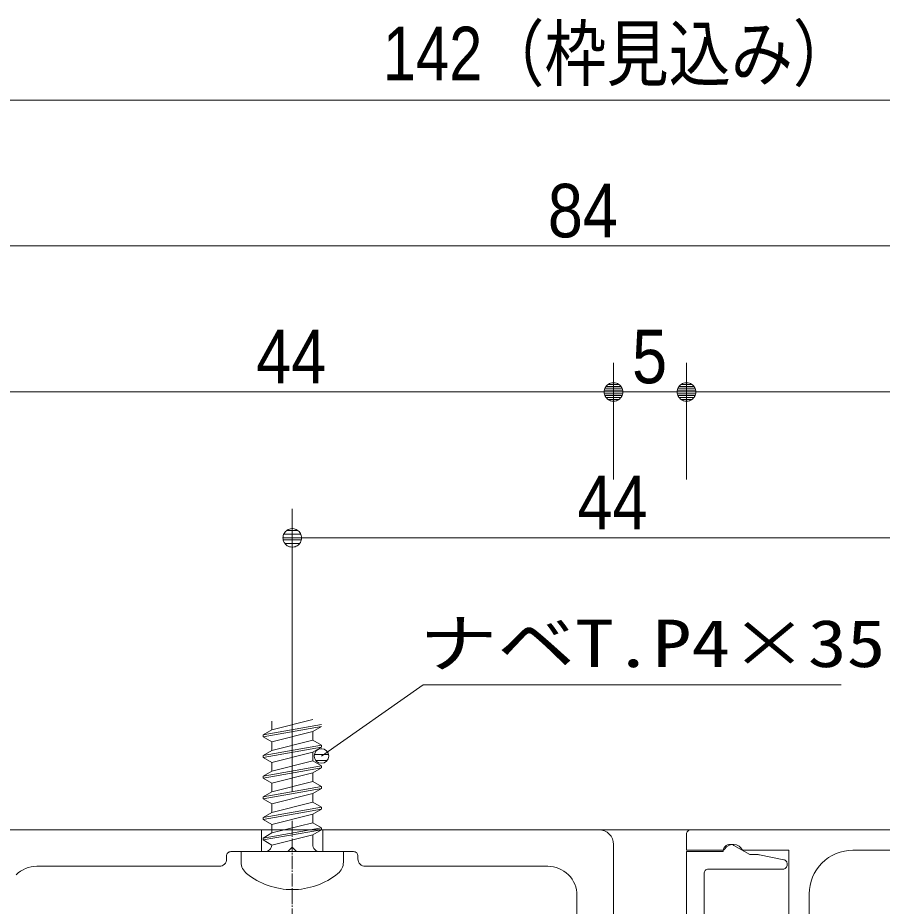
# Model space of a CAD drawing. Units: millimetres, scale not verified, with parts at other scales. Extents: x -6062 to 6062, y -3045 to 3045.
# Drawn here: x 273 to 865, y 1088 to 1697 of the extents above; entities that cross this region are included whole.
import ezdxf
from ezdxf.enums import TextEntityAlignment as Align

# ---------------------------------------------------------------- set-up
doc = ezdxf.new("R2010")
doc.units = ezdxf.units.MM
doc.header["$LTSCALE"] = 20
doc.linetypes.add('CHAIN2', pattern=[12, 9, -1, 1, -1])
for name, color, linetype, lineweight in [('0-0_3一般', 7, 'Continuous', 9), ('0-1_2寸法-3', 7, 'Continuous', 9), ('0-2_2寸法-1', 7, 'Continuous', 9), ('0-3_0', 7, 'Continuous', 9)]:
    doc.layers.add(name, color=color, linetype=linetype, lineweight=lineweight)
doc.styles.add('ＭＳ ゴシック', font='')
doc.styles.add('ＭＳ Ｐゴシック', font='')
doc.styles.get('ＭＳ ゴシック').set_extended_font_data('MS Gothic')
doc.styles.get('ＭＳ Ｐゴシック').set_extended_font_data('MS PGothic')

# ---------------------------------------------------------------- blocks, each defined once
blk = doc.blocks.new('グループ-29')
at = {"layer": '0-0_3一般', "linetype": 'CHAIN2'}
blk.add_line((53763.7, 22412.8), (53763.7, 10363.4), dxfattribs=at)
at = {"layer": '0-0_3一般'}
for p, q in [((56983.7, 21204.9), (57063.7, 21204.9)), ((56923.7, 19224.9), (56923.7, 21144.9)), ((57163.7, 10664.9), (57163.7, 21104.9)), ((53823.7, 20804.9), (53763.7, 20744.9)), ((53823.7, 20804.9), (55983.7, 20804.9)), ((56043.7, 19765.8), (56043.7, 20744.9)), ((52643.7, 20564.9), (55803.7, 20564.9)), ((55803.7, 19762.2), (55803.7, 20564.9)), ((52043.7, 19264.9), (52043.7, 20204.9)), ((52283.7, 19844.9), (52283.7, 20204.9)), ((52283.7, 19844.9), (52543.7, 19644.9)), ((52543.7, 18764.9), (52543.7, 19644.9)), ((52043.7, 19264.9), (52103.7, 19204.9)), ((52043.7, 19144.9), (52103.7, 19204.9)), ((52043.7, 15004.9), (52043.7, 19144.9)), ((56923.7, 19224.9), (56592.8, 19224.9)), ((56923.7, 18984.9), (56592.8, 18984.9)), ((56923.7, 15004.9), (56923.7, 18984.9)), ((52283.7, 18564.9), (52543.7, 18764.9)), ((52283.7, 15004.9), (52283.7, 18564.9)), ((52043.7, 15004.9), (50423.7, 15004.9)), ((56923.7, 15004.9), (52283.7, 15004.9)), ((50363.7, 14944.9), (50363.7, 10664.9)), ((50603.7, 14764.9), (50603.7, 11264.9)), ((50603.7, 14764.9), (53663.7, 14764.9)), ((56923.7, 11264.9), (56923.7, 14764.9)), ((53863.7, 13204.9), (54753.7, 13204.9)), ((52673.7, 13104.9), (52673.7, 11264.9)), ((54853.7, 13104.9), (54853.7, 11264.9)), ((53013.7, 12964.9), (54513.7, 12964.9)), ((52913.7, 10704.9), (52913.7, 12864.9)), ((54613.7, 12864.9), (54613.7, 10704.9)), ((50663.7, 11204.9), (50866.1, 11204.9)), ((52613.7, 11204.9), (52321.2, 11204.9)), ((54913.7, 11204.9), (55206.1, 11204.9)), ((56863.7, 11204.9), (56661.2, 11204.9)), ((50423.7, 10604.9), (52923.7, 10604.9)), ((52923.7, 10704.9), (52913.7, 10704.9)), ((52963.7, 10644.9), (52963.7, 10664.9)), ((52963.7, 10604.9), (52963.9, 10604.9)), ((54563.7, 10644.9), (54563.7, 10664.9)), ((54603.7, 10704.9), (54613.7, 10704.9)), ((57103.7, 10604.9), (54603.7, 10604.9))]:
    blk.add_line(p, q, dxfattribs=at)
for points in [[(52643.7, 20804.9), (53703.7, 20804.9), (53763.7, 20744.9)], [(52773.7, 13204.9), (53663.7, 13204.9), (53663.7, 14764.9)], [(53863.7, 13204.9), (53863.7, 14764.9), (56923.7, 14764.9)]]:
    blk.add_lwpolyline(points, dxfattribs=at)
for centre, radius, start, end in [((56983.7, 21144.9), 60, 135, 180), ((56983.7, 21144.9), 60, 90, 135), ((57063.7, 21104.9), 100, 45, 90), ((57063.7, 21104.9), 100, 0, 45), ((52643.7, 20204.9), 600, 90, 135), ((55983.7, 20744.9), 60, 45, 90), ((55983.7, 20744.9), 60, 0, 45), ((52643.7, 20204.9), 600, 135, 180), ((52643.7, 20204.9), 360, 135, 180), ((52643.7, 20204.9), 360, 90, 135), ((55933.7, 19104.9), 670, 101.18806, 114.12808), ((55933.7, 19104.9), 670, 45.43403, 80.55045), ((55594.3, 19485.6), 160, 131.71611, 185.85806), ((55933.7, 19104.9), 670, 131.66001, 131.71611), ((55933.7, 19104.9), 670, 131.66001, 131.71611), ((55933.7, 19104.9), 670, 131.60391, 131.66001), ((55933.7, 19104.9), 670, 131.60391, 131.66001), ((55933.7, 19104.9), 670, 129.33601, 131.60391), ((55933.7, 19104.9), 670, 127.06811, 129.33601), ((55933.7, 19104.9), 670, 114.12808, 127.06811), ((55933.7, 19104.9), 670, 10.3176, 45.43403), ((55594.3, 19485.6), 160, 185.85806, 240), ((55594.3, 19485.6), 160, 275.85806, 311.71611), ((55933.7, 19104.9), 350, 65.85806, 131.71611), ((55933.7, 19104.9), 350, 0, 65.85806), ((55594.3, 19485.6), 160, 240, 275.85806), ((55933.7, 19104.9), 350, 294.14194, 0), ((55594.3, 18724.2), 160, 84.14194, 120), ((55594.3, 18724.2), 160, 48.28389, 84.14194), ((55933.7, 19104.9), 670, 288.98314, 349.6824), ((55594.3, 18724.2), 160, 120, 174.14194), ((55933.7, 19104.9), 350, 228.28389, 294.14194), ((55594.3, 18724.2), 160, 174.14194, 228.28389), ((55933.7, 19104.9), 670, 228.28389, 288.98314), ((50423.7, 14944.9), 60, 135, 180), ((50423.7, 14944.9), 60, 90, 135), ((52773.7, 13104.9), 100, 135, 180), ((52773.7, 13104.9), 100, 90, 135), ((54753.7, 13104.9), 100, 45, 90), ((54753.7, 13104.9), 100, 0, 45), ((53013.7, 12864.9), 100, 135, 180), ((53013.7, 12864.9), 100, 90, 135), ((54513.7, 12864.9), 100, 45, 90), ((54513.7, 12864.9), 100, 0, 45), ((51213, 11544.3), 160, 84.14194, 138.28389), ((51213, 11544.3), 160, 30, 84.14194), ((51974.4, 11544.3), 160, 95.85806, 150), ((51974.4, 11544.3), 160, 41.71611, 95.85806), ((55553, 11544.3), 160, 84.14194, 138.28389), ((55553, 11544.3), 160, 30, 84.14194), ((56314.4, 11544.3), 160, 95.85806, 150), ((56314.4, 11544.3), 160, 41.71611, 95.85806), ((51593.7, 11204.9), 670, 138.28389, 156.78466), ((51213, 11544.3), 160, 354.14194, 30), ((51974.4, 11544.3), 160, 150, 185.85806), ((51593.7, 11204.9), 670, 23.21534, 41.71611), ((55933.7, 11204.9), 670, 138.28389, 156.78466), ((55553, 11544.3), 160, 354.14194, 30), ((56314.4, 11544.3), 160, 150, 185.85806), ((55933.7, 11204.9), 670, 23.21534, 41.71611), ((51593.7, 11204.9), 670, 156.78466, 175.28544), ((51213, 11544.3), 160, 318.28389, 354.14194), ((51974.4, 11544.3), 160, 185.85806, 221.71611), ((51593.7, 11204.9), 670, 4.71456, 23.21534), ((55933.7, 11204.9), 670, 156.78466, 175.28544), ((55553, 11544.3), 160, 318.28389, 354.14194), ((56314.4, 11544.3), 160, 185.85806, 221.71611), ((55933.7, 11204.9), 670, 4.71456, 23.21534), ((51593.7, 11204.9), 350, 138.28389, 204.14194), ((51593.7, 11204.9), 350, 335.85806, 41.71611), ((55933.7, 11204.9), 350, 159.14194, 180), ((55933.7, 11204.9), 350, 138.28389, 159.14194), ((55933.7, 11204.9), 350, 346.28708, 41.71611), ((50663.7, 11264.9), 60, 180, 225), ((50663.7, 11264.9), 60, 225, 270), ((50866.1, 11264.9), 60, 270, 312.64272), ((50866.1, 11264.9), 60, 312.64272, 355.28544), ((52321.2, 11264.9), 60, 184.71456, 227.35728), ((52321.2, 11264.9), 60, 227.35728, 270), ((52613.7, 11264.9), 60, 270, 315), ((52613.7, 11264.9), 60, 315, 0), ((54913.7, 11264.9), 60, 180, 225), ((54913.7, 11264.9), 60, 225, 270), ((55206.1, 11264.9), 60, 270, 312.64272), ((55206.1, 11264.9), 60, 312.64272, 355.28544), ((55933.7, 11204.9), 350, 180, 235.42903), ((56661.2, 11264.9), 60, 184.71456, 227.35728), ((56661.2, 11264.9), 60, 227.35728, 270), ((56863.7, 11264.9), 60, 270, 315), ((56863.7, 11264.9), 60, 315, 0), ((55933.7, 11204.9), 350, 290.85806, 346.28708), ((51593.7, 11204.9), 350, 204.14194, 270), ((51593.7, 11204.9), 350, 270, 335.85806), ((55933.7, 11204.9), 350, 235.42903, 290.85806), ((50423.7, 10664.9), 60, 180, 225), ((50423.7, 10664.9), 60, 225, 270), ((52923.7, 10664.9), 40, 45, 90), ((52923.7, 10644.9), 40, 270, 315), ((52923.7, 10664.9), 40, 0, 45), ((52923.7, 10644.9), 40, 315, 0), ((54603.7, 10664.9), 40, 135, 180), ((54603.7, 10644.9), 40, 180, 225), ((54603.7, 10664.9), 40, 90, 135), ((54603.7, 10644.9), 40, 225, 270), ((57103.7, 10664.9), 60, 270, 315), ((57103.7, 10664.9), 60, 315, 0)]:
    blk.add_arc(centre, radius, start, end, dxfattribs=at)
blk = doc.blocks.new('グループ-30')
at = {"layer": '0-0_3一般', "linetype": 'CHAIN2'}
blk.add_line((44963.7, 22926.8), (44963.7, 6255.3), dxfattribs=at)
at = {"layer": '0-0_3一般'}
for p, q in [((44543.7, 22804.9), (40763.7, 22804.9)), ((44543.7, 22504.9), (44543.7, 22804.9)), ((45383.7, 22804.9), (44543.7, 22804.9)), ((45383.7, 22504.9), (45383.7, 22804.9)), ((49163.7, 22804.9), (45383.7, 22804.9)), ((44963.7, 22564.9), (44963.9, 22564.9)), ((49363.7, 22604.9), (49363.9, 22604.9)), ((49363.7, 16404.9), (49363.7, 22604.9)), ((44063.7, 22444.9), (44063.9, 22444.9)), ((44063.7, 22404.9), (44063.7, 22444.9)), ((44123.7, 22504.9), (44123.9, 22504.9)), ((44123.7, 22504.9), (44543.7, 22504.9)), ((44543.7, 22504.9), (44903.7, 22504.9)), ((45023.7, 22504.9), (45023.9, 22504.9)), ((45023.7, 22504.9), (45383.7, 22504.9)), ((45383.7, 22504.9), (45803.7, 22504.9)), ((45863.7, 22444.9), (45863.9, 22444.9)), ((45863.7, 22444.9), (45863.7, 22404.9)), ((41463.7, 22304.9), (43963.7, 22304.9)), ((45963.7, 22304.9), (48463.7, 22304.9)), ((48863.7, 21904.9), (48863.7, 20924.9))]:
    blk.add_line(p, q, dxfattribs=at)
blk.add_lwpolyline([(44903.7, 22504.9), (44963.7, 22564.9), (45023.7, 22504.9)], dxfattribs=at)
for centre, radius, start, end in [((49163.7, 22604.9), 200, 45, 90), ((49163.7, 22604.9), 200, 0, 45), ((43963.7, 22404.9), 100, 315, 0), ((44123.7, 22444.9), 60, 135, 180), ((44123.7, 22444.9), 60, 90, 135), ((45803.7, 22444.9), 60, 45, 90), ((45803.7, 22444.9), 60, 0, 45), ((45963.7, 22404.9), 100, 180, 225), ((41463.7, 21904.9), 400, 90, 135), ((43963.7, 22404.9), 100, 270, 315), ((45963.7, 22404.9), 100, 225, 270), ((48463.7, 21904.9), 400, 45, 90), ((48463.7, 21904.9), 400, 0, 45)]:
    blk.add_arc(centre, radius, start, end, dxfattribs=at)
blk = doc.blocks.new('グループ-39')
at = {"layer": '0-0_3一般'}
for p, q in [((45363.7, 24246.2), (44563.7, 24104.9)), ((45243.7, 24315.5), (44683.7, 24174.2)), ((44683.7, 24291.6), (44683.7, 24174.2)), ((44563.7, 24078.2), (45363.7, 24219.6)), ((44563.7, 24104.9), (44683.7, 24174.2)), ((44683.7, 24009), (45243.7, 24150.3)), ((45243.7, 24150.3), (45363.7, 24219.6)), ((45243.7, 24150.3), (45243.7, 24032.9)), ((44563.7, 24078.2), (44563.7, 24104.9)), ((44563.7, 24078.2), (44683.7, 24009)), ((45243.7, 24032.9), (44683.7, 23891.5)), ((44683.7, 24009), (44683.7, 23891.5)), ((45363.7, 23963.6), (45243.7, 24032.9)), ((44563.7, 23795.6), (45363.7, 23936.9)), ((45243.7, 23867.6), (45363.7, 23936.9)), ((45243.7, 23867.6), (45243.7, 23750.2)), ((45363.7, 23936.9), (45363.7, 23963.6)), ((44563.7, 23795.6), (44563.7, 23822.2)), ((45363.7, 23680.9), (44563.7, 23539.6)), ((44683.7, 23726.3), (44683.7, 23608.9)), ((45243.7, 23585), (45363.7, 23654.2)), ((44563.7, 23539.6), (44683.7, 23608.9)), ((44563.7, 23512.9), (44563.7, 23539.6)), ((44563.7, 23512.9), (44683.7, 23443.6)), ((44683.7, 23443.6), (45243.7, 23585)), ((45243.7, 23585), (45243.7, 23467.5)), ((45243.7, 23467.5), (44683.7, 23326.2)), ((44683.7, 23443.6), (44683.7, 23326.2)), ((45363.7, 23398.2), (45243.7, 23467.5)), ((45363.7, 23371.6), (45363.7, 23398.2)), ((44563.7, 23230.2), (45363.7, 23371.6)), ((44563.7, 23230.2), (44563.7, 23256.9)), ((45243.7, 23302.3), (45363.7, 23371.6)), ((45243.7, 23302.3), (45243.7, 23184.9)), ((44683.7, 23161), (44683.7, 23043.5)), ((45363.7, 23115.6), (44563.7, 22974.2)), ((44563.7, 22974.2), (44683.7, 23043.5)), ((44683.7, 22878.3), (45243.7, 23019.6)), ((45243.7, 23019.6), (45363.7, 23088.9)), ((45243.7, 23019.6), (45243.7, 22902.2)), ((44563.7, 22947.6), (44563.7, 22974.2)), ((44563.7, 22947.6), (44683.7, 22878.3)), ((45243.7, 22902.2), (44683.7, 22760.9)), ((45363.7, 22832.9), (45243.7, 22902.2)), ((44563.7, 22664.9), (45363.7, 22806.2)), ((44683.7, 22878.3), (44683.7, 22760.9)), ((45243.7, 22737), (45363.7, 22806.2)), ((45363.7, 22806.2), (45363.7, 22832.9)), ((44563.7, 22664.9), (44563.7, 22691.6)), ((44563.7, 22664.9), (44683.3, 22595.9)), ((44683.7, 22595.6), (45243.7, 22737)), ((45243.7, 22737), (45243.7, 22604.9)), ((44683.3, 22595.9), (44683.7, 22595.6)), ((44263.7, 22504.9), (44583.7, 22504.9)), ((44263.7, 22360.4), (44263.7, 22504.9)), ((45663.7, 22504.9), (45663.7, 22360.4)), ((44963.7, 21984.9), (44963.7, 21888.3))]:
    blk.add_line(p, q, dxfattribs=at)
for points in [[(45363.7, 23963.6), (44563.7, 23822.2), (44683.7, 23891.5)], [(44563.7, 23795.6), (44683.7, 23726.3), (45243.7, 23867.6)], [(45363.7, 23680.9), (45243.7, 23750.2), (44683.7, 23608.9)], [(44563.7, 23512.9), (45363.7, 23654.2), (45363.7, 23680.9)], [(45363.7, 23398.2), (44563.7, 23256.9), (44683.7, 23326.2)], [(44563.7, 23230.2), (44683.7, 23161), (45243.7, 23302.3)], [(45363.7, 23115.6), (45243.7, 23184.9), (44683.7, 23043.5)], [(44563.7, 22947.6), (45363.7, 23088.9), (45363.7, 23115.6)], [(45363.7, 22832.9), (44563.7, 22691.6), (44683.7, 22760.9)], [(44583.7, 22504.9), (45343.7, 22504.9), (45663.7, 22504.9)]]:
    blk.add_lwpolyline(points, dxfattribs=at)
for centre, radius, start, end in [((44583.7, 22604.9), 100, 270, 312.40515), ((44583.7, 22604.9), 100, 312.40515, 354.8103), ((45343.7, 22604.9), 100, 180, 225), ((45343.7, 22604.9), 100, 225, 270), ((44463.7, 22360.4), 200, 180, 205.65891), ((45463.7, 22360.4), 200, 334.34109, 0), ((44463.7, 22360.4), 200, 205.65891, 231.31781), ((44963.7, 22984.9), 1000, 231.31781, 250.65891), ((44963.7, 22984.9), 1000, 289.34109, 308.68219), ((45463.7, 22360.4), 200, 308.68219, 334.34109), ((44963.7, 22984.9), 1000, 250.65891, 270), ((44963.7, 22984.9), 1000, 270, 289.34109)]:
    blk.add_arc(centre, radius, start, end, dxfattribs=at)
blk = doc.blocks.new('グループ-50')
at = {"layer": '0-0_3一般'}
for p, q in [((51695.4, 22394.6), (51363.1, 22461)), ((51743.7, 22324.9), (51743.7, 22335.7)), ((50603.7, 20304.9), (50603.7, 22204.9)), ((50663.7, 22264.9), (51683.7, 22264.9)), ((50603.7, 18404.9), (50603.7, 20004.9)), ((50603.7, 16204.9), (50603.7, 18104.9)), ((51683.7, 16144.9), (50663.7, 16144.9)), ((51743.7, 16074.1), (51743.7, 16084.9)), ((51363.1, 15948.8), (51695.4, 16015.3))]:
    blk.add_line(p, q, dxfattribs=at)
for points in [[(51323.9, 22464.9), (51232.9, 22464.9), (51013.7, 22591.5)], [(50863.7, 22504.9), (50363.7, 22504.9), (50363.7, 15904.9), (50863.7, 15904.9)], [(50603.7, 20004.9), (50663.7, 20004.9), (50663.7, 20304.9), (50603.7, 20304.9)], [(50603.7, 18104.9), (50663.7, 18104.9), (50663.7, 18404.9), (50603.7, 18404.9)], [(51013.7, 15818.3), (51232.9, 15944.9), (51323.9, 15944.9)]]:
    blk.add_lwpolyline(points, dxfattribs=at)
for centre, radius, start, end in [((50963.7, 22504.9), 100, 135, 180), ((50963.7, 22504.9), 100, 90, 135), ((50963.7, 22504.9), 100, 75, 90), ((50963.7, 22504.9), 100, 60, 75), ((51323.9, 22264.9), 200, 84.34503, 90), ((51323.9, 22264.9), 200, 78.69007, 84.34503), ((51683.7, 22324.9), 60, 270, 315), ((51683.7, 22335.7), 60, 39.34503, 78.69007), ((51683.7, 22324.9), 60, 315, 0), ((51683.7, 22335.7), 60, 0, 39.34503), ((50663.7, 22204.9), 60, 135, 180), ((50663.7, 22204.9), 60, 90, 135), ((50663.7, 16204.9), 60, 180, 225), ((50663.7, 16204.9), 60, 225, 270), ((51683.7, 16084.9), 60, 45, 90), ((51683.7, 16084.9), 60, 0, 45), ((51683.7, 16074.1), 60, 320.65497, 0), ((51683.7, 16074.1), 60, 281.30993, 320.65497), ((50963.7, 15904.9), 100, 180, 225), ((50963.7, 15904.9), 100, 225, 270), ((51323.9, 16144.9), 200, 270, 275.65497), ((51323.9, 16144.9), 200, 275.65497, 281.30993), ((50963.7, 15904.9), 100, 270, 285), ((50963.7, 15904.9), 100, 285, 300)]:
    blk.add_arc(centre, radius, start, end, dxfattribs=at)
blk = doc.blocks.new('グループ-52')
at = {"layer": '0-0_3一般'}
for p, q in [((50423.7, 22804.9), (53343.7, 22804.9)), ((54183.7, 22804.9), (56503.7, 22804.9)), ((50363.7, 22744.9), (50363.7, 22524.9)), ((56563.7, 21664.9), (56563.7, 22744.9)), ((50363.7, 22524.9), (50854, 22524.9)), ((51130.2, 22524.9), (51763.7, 22524.9)), ((51763.7, 19264.9), (51763.7, 22524.9)), ((53343.7, 22524.9), (53703.7, 22524.9)), ((53763.7, 22584.9), (53703.7, 22524.9)), ((53763.7, 22584.9), (53823.7, 22524.9)), ((54183.7, 22524.9), (56283.7, 22524.9)), ((56283.7, 22524.9), (56283.7, 21664.9)), ((52043.7, 15664.9), (52043.7, 21924.9)), ((56343.7, 21604.9), (56503.7, 21604.9)), ((51763.7, 16084.9), (51763.7, 18264.9)), ((50363.7, 15884.9), (50854, 15884.9)), ((50363.7, 15664.9), (50363.7, 15884.9)), ((51130.2, 15884.9), (51563.7, 15884.9)), ((50423.7, 15604.9), (51983.7, 15604.9))]:
    blk.add_line(p, q, dxfattribs=at)
for points in [[(52643.7, 22524.9), (53343.7, 22524.9), (53343.7, 22804.9), (54183.7, 22804.9)], [(53823.7, 22524.9), (54183.7, 22524.9), (54183.7, 22804.9)], [(51763.7, 18264.9), (51763.7, 19144.9), (51823.7, 19204.9), (51763.7, 19264.9)]]:
    blk.add_lwpolyline(points, dxfattribs=at)
for centre, radius, start, end in [((50423.7, 22744.9), 60, 135, 180), ((50423.7, 22744.9), 60, 90, 135), ((56503.7, 22744.9), 60, 45, 90), ((56503.7, 22744.9), 60, 0, 45), ((50854, 22564.9), 40, 270, 298.12551), ((50854, 22564.9), 40, 298.12551, 326.25101), ((51003.7, 22464.9), 140, 85.81397, 146.25101), ((51003.7, 22464.9), 140, 25.37693, 85.81397), ((52643.7, 21924.9), 600, 90, 135), ((52643.7, 21924.9), 600, 135, 180), ((56343.7, 21664.9), 60, 180, 225), ((56343.7, 21664.9), 60, 225, 270), ((56503.7, 21664.9), 60, 270, 315), ((56503.7, 21664.9), 60, 315, 0), ((51563.7, 16084.9), 200, 315, 0), ((50854, 15844.9), 40, 61.87449, 90), ((50854, 15844.9), 40, 33.74899, 61.87449), ((51003.7, 15944.9), 140, 213.74899, 274.18603), ((51003.7, 15944.9), 140, 274.18603, 334.62307), ((51563.7, 16084.9), 200, 270, 315), ((50423.7, 15664.9), 60, 180, 225), ((50423.7, 15664.9), 60, 225, 270), ((51983.7, 15664.9), 60, 270, 315), ((51983.7, 15664.9), 60, 315, 0)]:
    blk.add_arc(centre, radius, start, end, dxfattribs=at)
blk = doc.blocks.new('グループ-55')
at = {"layer": '0-0_3一般'}
for name in ['グループ-39', 'グループ-30', 'グループ-52', 'グループ-50', 'グループ-29']:
    blk.add_blockref(name, (0, 0), dxfattribs=at)
blk = doc.blocks.new('グループ-56')
at = {"layer": '0-0_3一般'}
blk.add_line((34163.7, 22804.9), (64563.7, 22804.9), dxfattribs=at)
blk = doc.blocks.new('グループ-57')
at = {"layer": '0-0_3一般'}
for name in ['グループ-55', 'グループ-56']:
    blk.add_blockref(name, (0, 0), dxfattribs=at)
blk = doc.blocks.new('_Dot')
at = {"layer": '0-3_0'}
for p, q in [((-10, 0), (-20, 0)), ((9.78, 2), (-9.78, 2)), ((7.99, 6), (-7.99, 6)), ((9.16, -3.98), (-9.16, -3.98)), ((6, -7.98), (-6, -7.98))]:
    blk.add_line(p, q, dxfattribs=at)
for points in [[(10, 0), (9.92, 1.25), (9.69, 2.49), (9.3, 3.68), (8.76, 4.82), (8.09, 5.88), (7.29, 6.85), (6.37, 7.71), (5.36, 8.44), (4.26, 9.05), (3.09, 9.51), (1.87, 9.82), (0.63, 9.98), (-0.63, 9.98), (-1.87, 9.82), (-3.09, 9.51), (-4.26, 9.05), (-5.36, 8.44), (-6.37, 7.71), (-7.29, 6.85), (-8.09, 5.88), (-8.76, 4.82), (-9.3, 3.68), (-9.69, 2.49), (-9.92, 1.25), (-10, 0), (0, 0)], [(-10, 0), (-9.92, -1.25), (-9.69, -2.49), (-9.3, -3.68), (-8.76, -4.82), (-8.09, -5.88), (-7.29, -6.85), (-6.37, -7.71), (-5.36, -8.44), (-4.26, -9.05), (-3.09, -9.51), (-1.87, -9.82), (-0.63, -9.98), (0.63, -9.98), (1.87, -9.82), (3.09, -9.51), (4.26, -9.05), (5.36, -8.44), (6.37, -7.71), (7.29, -6.85), (8.09, -5.88), (8.76, -4.82), (9.3, -3.68), (9.69, -2.49), (9.92, -1.25), (10, 0), (0, 0)]]:
    blk.add_lwpolyline(points, close=True, dxfattribs=at)

msp = doc.modelspace()

# ---------------------------------------------------------------- linework, layer by layer
at = {"layer": '0-1_2寸法-3'}
for p, q in [((480.87, 1195.77), (480.5, 1195.77)), ((480.87, 1195.77), (480.5, 1195.77)), ((485.58, 1191.77), (475.79, 1191.77)), ((484.68, 1187.77), (476.69, 1187.77))]:
    msp.add_line(p, q, dxfattribs=at)
msp.add_lwpolyline([(480.68, 1190.78), (550.34, 1239.56), (836.64, 1239.56)], dxfattribs=at)
msp.add_circle((480.68, 1190.78), 5.01, dxfattribs=at)
msp.add_circle((480.68, 1190.78), 5.01, dxfattribs=at)
at = {"layer": '0-2_2寸法-1'}
for p, q in [((-16.6, 1640.25), (1377.97, 1640.25)), ((253.4, 1540.25), (1067.97, 1540.25)), ((680.68, 1380.25), (680.68, 1460.25)), ((680.68, 1380.25), (680.68, 1460.25)), ((730.68, 1380.25), (730.68, 1460.25)), ((730.68, 1380.25), (730.68, 1460.25)), ((253.4, 1440.25), (667.97, 1440.25)), ((693.4, 1440.25), (717.97, 1440.25)), ((1027.97, 1440.25), (743.4, 1440.25)), ((460.68, 1166.34), (460.68, 1360.25)), ((887.97, 1340.25), (473.4, 1340.25))]:
    msp.add_line(p, q, dxfattribs=at)

# ---------------------------------------------------------------- block references
at = {"layer": '0-0_3一般', "xscale": 0.05, "yscale": 0.05}
msp.add_blockref('グループ-57', (-1787.5, 0), dxfattribs=at)
at = {"layer": '0-2_2寸法-1', "xscale": 0.6356201, "yscale": 0.6356201}
for p in [(680.68, 1440.25), (730.68, 1440.25)]:
    msp.add_blockref('_Dot', p, dxfattribs=at)
at = {"layer": '0-2_2寸法-1', "xscale": 0.6356201, "yscale": 0.6356201, "rotation": 180}
for p in [(680.68, 1440.25), (730.68, 1440.25), (460.68, 1340.25)]:
    msp.add_blockref('_Dot', p, dxfattribs=at)

# ---------------------------------------------------------------- texts
at = {"layer": '0-1_2寸法-3', "style": 'ＭＳ ゴシック', "width": 1.2}
msp.add_text('ナベT.P4×35', height=32.55, dxfattribs=at).set_placement((547.84, 1241.95), align=Align.BOTTOM_LEFT)
at = {"layer": '0-2_2寸法-1', "style": 'ＭＳ Ｐゴシック'}
for s, height, width, p in [('142（枠見込み）', 36.69, 0.85, (522.77, 1642.78)), ('84', 36.66, 0.9, (635.7, 1535.19)), ('44', 36.66, 0.9, (435.99, 1435.19)), ('5', 36.66, 0.9, (693.39, 1435.19)), ('44', 36.66, 0.9, (655.99, 1335.19))]:
    msp.add_text(s, height=height, dxfattribs=dict(at, width=width)).set_placement(p, align=Align.BOTTOM_LEFT)

doc.saveas('drawing.dxf')
